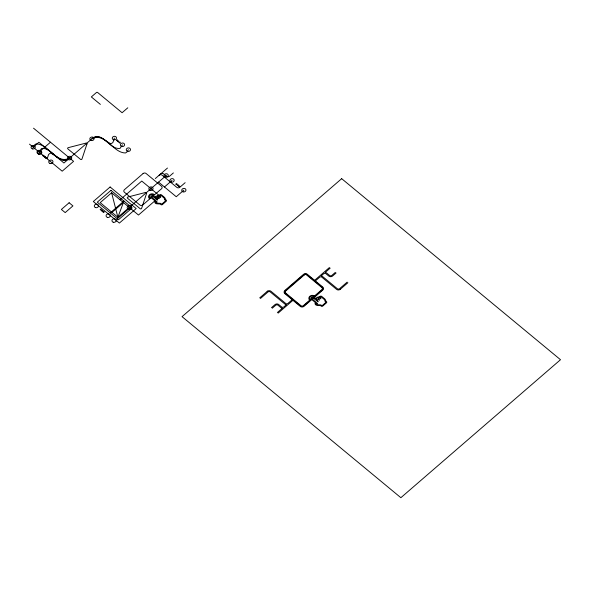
<?xml version="1.0" encoding="UTF-8"?>
<svg xmlns="http://www.w3.org/2000/svg" width="590" height="590" viewBox="0 0 590 590"><rect width="100%" height="100%" fill="white"/><g stroke="black" fill="none" stroke-linecap="round" stroke-linejoin="round"><path stroke-width="0.89" d="M47.185 158.784L48.623 154.403L50.482 153.068C56.552 155.369 62.754 164.617 69.635 158.068C56.212 165.016 48.631 143.636 35.968 143.93L34.434 145.052L33.188 147.198L38.888 142.271L63.934 162.995L91.922 138.805C98.803 132.256 105.005 141.504 111.082 143.805L112.933 142.47L114.379 138.09M116.503 220.955L123.391 202.54L111.982 212.4M122.484 144.801L120.058 148.363C109.733 150.066 102.903 130.914 91.922 138.805C105.345 131.872 112.97 153.179 125.589 152.943L127.123 151.822L128.377 149.676M315.96 298.695C321.793 306.358 314.647 297.906 312.139 297.935M151.733 196.485L151.674 197.2L157.198 201.987L156.734 202.267L155.568 201.64A1.615 1.357 -8.8 0 0 156.962 203.13L160.48 203.336L161.808 204.133L165.665 200.799L164.758 199.781M155.679 197.141L155.554 197.768L157.685 199.568L157.589 200.062L152.596 196.33L151.851 196.381M157.722 196.227C160.163 200.445 159.551 198.07 155.797 197.038M159.978 195.482C160.067 196.625 161.889 198.461 159.344 196.684M312.014 298.038L311.963 298.747L317.486 303.54L316.978 303.813L315.856 303.194A1.615 1.357 -8.8 0 0 317.25 304.683L320.761 304.89L322.088 305.686L325.945 302.346L325.002 301.21A3.901 3.275 -8.8 0 0 323.917 299.174L321.13 296.881L320.385 296.932M318.01 297.78C320.459 301.704 319.78 300.037 316.129 298.562M320.267 297.036C321.55 299.838 320.879 298.717 318.18 297.648M50.482 142.22L39.08 152.08L41.507 148.51C51.832 146.807 58.653 165.96 69.635 158.068M127.794 107.8L122.093 112.727L97.63 92.49A0.848 0.715 -8.8 0 0 96.428 92.527L91.339 96.93L100.366 104.401M120.08 199.804L141.762 181.064L160.163 196.293L138.48 215.033L111.599 192.79L100.197 202.643L117.882 217.275L166.166 175.54M110.256 212.894L123.937 201.065M155.31 178.556L167.472 168.047M117.329 218.75L131.01 206.92M173.372 172.922L169.566 176.203A2.124 1.785 -8.8 0 1 166.572 176.299L163.629 173.866A2.124 1.785 -8.8 0 0 160.635 173.954M164.455 186.986L172.059 180.415M185.157 182.671L179.839 187.273A2.124 1.785 -8.8 0 1 176.845 187.369L162.11 175.178A2.124 1.785 -8.8 0 0 159.116 175.274M183.851 190.164L176.248 196.736L158.562 182.103M259.689 297.898L267.484 291.165M260.426 298.511L267.963 291.991A1.593 1.335 -8.8 0 1 270.213 291.917L284.948 304.116A2.655 2.227 -8.8 0 0 286.43 304.698L283.893 306.889A1.593 1.335 -8.8 0 1 281.651 306.962L278.701 304.521A2.655 2.227 -8.8 0 0 274.962 304.639L271.481 307.648M272.211 308.26L275.7 305.251A1.593 1.335 -8.8 0 1 277.942 305.178L280.892 307.619A2.655 2.227 -8.8 0 0 282.374 308.201L277.374 312.53M292.574 299.388L287.95 303.385A1.593 1.335 -8.8 0 1 285.707 303.452L270.972 291.261A2.655 2.227 -8.8 0 0 267.226 291.379M314.256 280.648L329.456 267.506M278.111 313.135L293.311 299.993M314.994 281.253L319.618 277.256A1.593 1.335 -8.8 0 1 321.86 277.189L336.595 289.38A2.655 2.227 -8.8 0 0 340.342 289.262M330.194 268.118L325.193 272.44A2.655 2.227 -8.8 0 1 326.676 273.03L329.626 275.464A1.593 1.335 -8.8 0 0 331.868 275.39L335.356 272.381M336.086 272.993L332.605 276.002A2.655 2.227 -8.8 0 1 328.866 276.12L325.916 273.686A1.593 1.335 -8.8 0 0 323.674 273.753L321.137 275.943A2.655 2.227 -8.8 0 1 322.619 276.533L337.355 288.724A1.593 1.335 -8.8 0 0 339.604 288.65L347.141 282.138M340.083 289.476L347.879 282.743M157.84 196.123L159.315 196.662M160.097 195.379L160.893 195.356L163.629 197.62A3.901 3.275 -8.8 0 1 164.713 199.656L164.728 199.7M33.534 128.2L73.58 161.335L62.179 171.189L29.5 144.152M111.599 192.79L117.882 217.275M319.36 297.072A1.416 1.187 -8.8 0 1 319.714 296.578L319.787 296.519A1.423 1.195 -8.8 0 1 321.793 296.453L324.485 298.68A4.698 3.946 -8.8 0 1 325.783 301.011L326.469 301.579A1.077 0.907 -8.8 0 1 326.447 302.862L322.708 306.092A1.077 0.907 -8.8 0 1 321.189 306.144L320.466 305.546L317.155 305.355A2.404 2.021 -8.8 0 1 315.075 303.127L315.207 302.397L311.439 299.278A1.423 1.195 -8.8 0 1 311.365 297.677A2.419 2.035 -8.8 0 1 311.535 297.522A1.423 1.195 -8.8 0 1 313.541 297.456L315.06 298.71A1.423 1.195 -8.8 0 1 315.414 298.238L315.48 298.171A1.423 1.195 -8.8 0 1 317.081 297.884A1.423 1.195 -8.8 0 1 319.279 297.131M42.93 155.79C44.412 157.655 44.361 153.872 42.937 155.753M44.316 156.933C45.74 158.784 45.85 155.045 44.316 156.896M45.696 158.076C47.119 159.986 47.141 156.151 45.696 158.076M100.248 209.642C101.687 211.544 101.657 207.702 100.248 209.642M101.628 210.785C102.852 212.725 103.405 208.904 101.628 210.785M103.014 211.928C104.319 213.831 104.747 209.981 103.014 211.928M116.392 140.28C117.705 142.205 117.978 138.362 116.392 140.28M117.771 141.423C119.261 143.296 119.099 139.52 117.779 141.386M119.151 142.566C120.375 144.506 120.928 140.685 119.151 142.566M175.916 184.124C177.037 186.071 177.767 182.31 175.916 184.087M177.295 185.267C178.667 187.17 178.925 183.306 177.295 185.267M178.674 186.411C180.031 188.313 180.238 184.523 178.681 186.374M150.17 198.476L149.558 198.778A3.37 2.832 -8.8 0 1 149.572 194.715A3.37 2.832 -8.8 0 1 154.322 194.567L153.784 195.076A2.581 2.168 -8.8 0 0 150.118 195.172A2.581 2.168 -8.8 0 0 150.059 198.247L150.17 198.476M310.458 300.03L309.78 300.288A3.37 2.832 -8.8 0 1 309.853 296.269A3.37 2.832 -8.8 0 1 314.61 296.114L314.042 296.608A2.581 2.168 -8.8 0 0 310.406 296.726A2.581 2.168 -8.8 0 0 310.347 299.801L310.458 300.067M154.919 200.851L154.787 201.573A2.404 2.021 -8.8 0 0 156.874 203.801L160.178 203.993L160.9 204.59A1.077 0.907 -8.8 0 0 162.427 204.546L166.159 201.315A1.077 0.907 -8.8 0 0 166.181 200.025L165.495 199.457A4.698 3.946 -8.8 0 0 164.197 197.134L161.505 194.899A1.423 1.195 -8.8 0 0 159.499 194.966L159.425 195.025A1.416 1.187 -8.8 0 0 159.071 195.519A1.423 1.195 -8.8 0 0 157.242 195.71L157.176 195.769A1.423 1.195 -8.8 0 0 156.793 196.33A1.423 1.195 -8.8 0 0 155.192 196.625L155.126 196.684A1.423 1.195 -8.8 0 0 154.772 197.156L153.26 195.902A1.423 1.195 -8.8 0 0 151.254 195.969A2.419 2.035 -8.8 0 0 151.084 196.123A1.423 1.195 -8.8 0 0 151.151 197.724L154.919 200.851M86.966 143.96L81.966 159.012A0.848 0.715 -8.8 0 1 80.542 159.381L67.85 148.879A0.848 0.715 -8.8 0 1 68.256 147.662L85.941 143.112A0.848 0.715 -8.8 0 1 86.966 143.96M146.608 193.306L141.615 208.358A0.848 0.715 -8.8 0 1 140.191 208.727L127.499 198.225A0.848 0.715 -8.8 0 1 127.897 197.016L145.59 192.458A0.848 0.715 -8.8 0 1 146.608 193.306M69.126 202.754L61.382 209.45L65.188 212.599L72.931 205.903L69.126 202.754M110.116 186.993L93.316 201.515L119.364 223.072L136.165 208.55L110.116 186.993M110.972 190.341L97.291 202.164L118.509 219.723L132.19 207.894L110.972 190.341M143.068 173.571L124.431 189.685A2.124 1.785 -8.8 0 0 124.387 192.215L139.837 205.003A2.124 1.785 -8.8 0 0 142.832 204.907L161.476 188.8A2.124 1.785 -8.8 0 0 161.52 186.263L146.062 173.475A2.124 1.785 -8.8 0 0 143.068 173.571M341.676 178.667L182.044 316.653L400.868 497.702L560.5 359.716L341.676 178.667M303.533 274.35L284.896 290.457A2.655 2.227 -8.8 0 0 284.837 293.628L300.295 306.417A2.655 2.227 -8.8 0 0 304.034 306.298L322.671 290.184A2.655 2.227 -8.8 0 0 322.73 287.02L307.272 274.232A2.655 2.227 -8.8 0 0 303.533 274.35M303.902 274.652L285.265 290.767A2.124 1.785 -8.8 0 0 285.213 293.296L300.671 306.085A2.124 1.785 -8.8 0 0 303.666 305.989L322.302 289.882A2.124 1.785 -8.8 0 0 322.354 287.345L306.896 274.556A2.124 1.785 -8.8 0 0 303.902 274.652M304.27 274.955L285.634 291.069A1.593 1.335 -8.8 0 0 285.597 292.972L301.055 305.76A1.593 1.335 -8.8 0 0 303.297 305.686L321.933 289.572A1.593 1.335 -8.8 0 0 321.97 287.677L306.512 274.888A1.593 1.335 -8.8 0 0 304.27 274.955M68.816 159.757A2.124 1.785 -8.8 0 0 71.737 157.751A2.124 1.785 -8.8 0 0 68.352 156.704A2.124 1.785 -8.8 0 0 68.816 159.757M38.262 153.761A2.124 1.785 -8.8 0 0 41.182 151.755A2.124 1.785 -8.8 0 0 37.797 150.708A2.124 1.785 -8.8 0 0 38.262 153.761M32.369 148.887A2.124 1.785 -8.8 0 0 35.282 146.881A2.124 1.785 -8.8 0 0 31.904 145.833A2.124 1.785 -8.8 0 0 32.369 148.887M91.111 140.494A2.124 1.785 -8.8 0 0 94.024 138.48A2.124 1.785 -8.8 0 0 90.646 137.441A2.124 1.785 -8.8 0 0 91.111 140.494M113.56 139.778A2.124 1.785 -8.8 0 0 116.481 137.772A2.124 1.785 -8.8 0 0 113.096 136.725A2.124 1.785 -8.8 0 0 113.56 139.778M121.665 146.482A2.124 1.785 -8.8 0 0 124.586 144.476A2.124 1.785 -8.8 0 0 121.201 143.429A2.124 1.785 -8.8 0 0 121.665 146.482M127.558 151.365A2.124 1.785 -8.8 0 0 130.478 149.351A2.124 1.785 -8.8 0 0 127.093 148.311A2.124 1.785 -8.8 0 0 127.558 151.365M50.047 163.519A2.124 1.785 -8.8 0 0 52.967 161.505A2.124 1.785 -8.8 0 0 49.582 160.465A2.124 1.785 -8.8 0 0 50.047 163.519M38.903 154.292A2.124 1.785 -8.8 0 0 41.816 152.286A2.124 1.785 -8.8 0 0 38.438 151.239A2.124 1.785 -8.8 0 0 38.903 154.292M128.465 209.103A2.124 1.785 -8.8 0 0 131.386 207.097A2.124 1.785 -8.8 0 0 128.001 206.05A2.124 1.785 -8.8 0 0 128.465 209.103M113.258 222.246A2.124 1.785 -8.8 0 0 116.178 220.24A2.124 1.785 -8.8 0 0 112.793 219.192A2.124 1.785 -8.8 0 0 113.258 222.246M95.58 207.614A2.124 1.785 -8.8 0 0 98.493 205.608A2.124 1.785 -8.8 0 0 95.115 204.56A2.124 1.785 -8.8 0 0 95.58 207.614M107.365 217.371A2.124 1.785 -8.8 0 0 110.286 215.357A2.124 1.785 -8.8 0 0 106.901 214.318A2.124 1.785 -8.8 0 0 107.365 217.371M150.148 190.364A2.124 1.785 -8.8 0 0 153.061 188.358A2.124 1.785 -8.8 0 0 149.676 187.31A2.124 1.785 -8.8 0 0 150.148 190.364M171.24 182.103A2.124 1.785 -8.8 0 0 174.161 180.09A2.124 1.785 -8.8 0 0 170.776 179.043A2.124 1.785 -8.8 0 0 171.24 182.103M183.033 191.853A2.124 1.785 -8.8 0 0 185.946 189.847A2.124 1.785 -8.8 0 0 182.568 188.8A2.124 1.785 -8.8 0 0 183.033 191.853M165.347 177.221A2.124 1.785 -8.8 0 0 168.268 175.215A2.124 1.785 -8.8 0 0 164.883 174.168A2.124 1.785 -8.8 0 0 165.347 177.221"/></g></svg>
